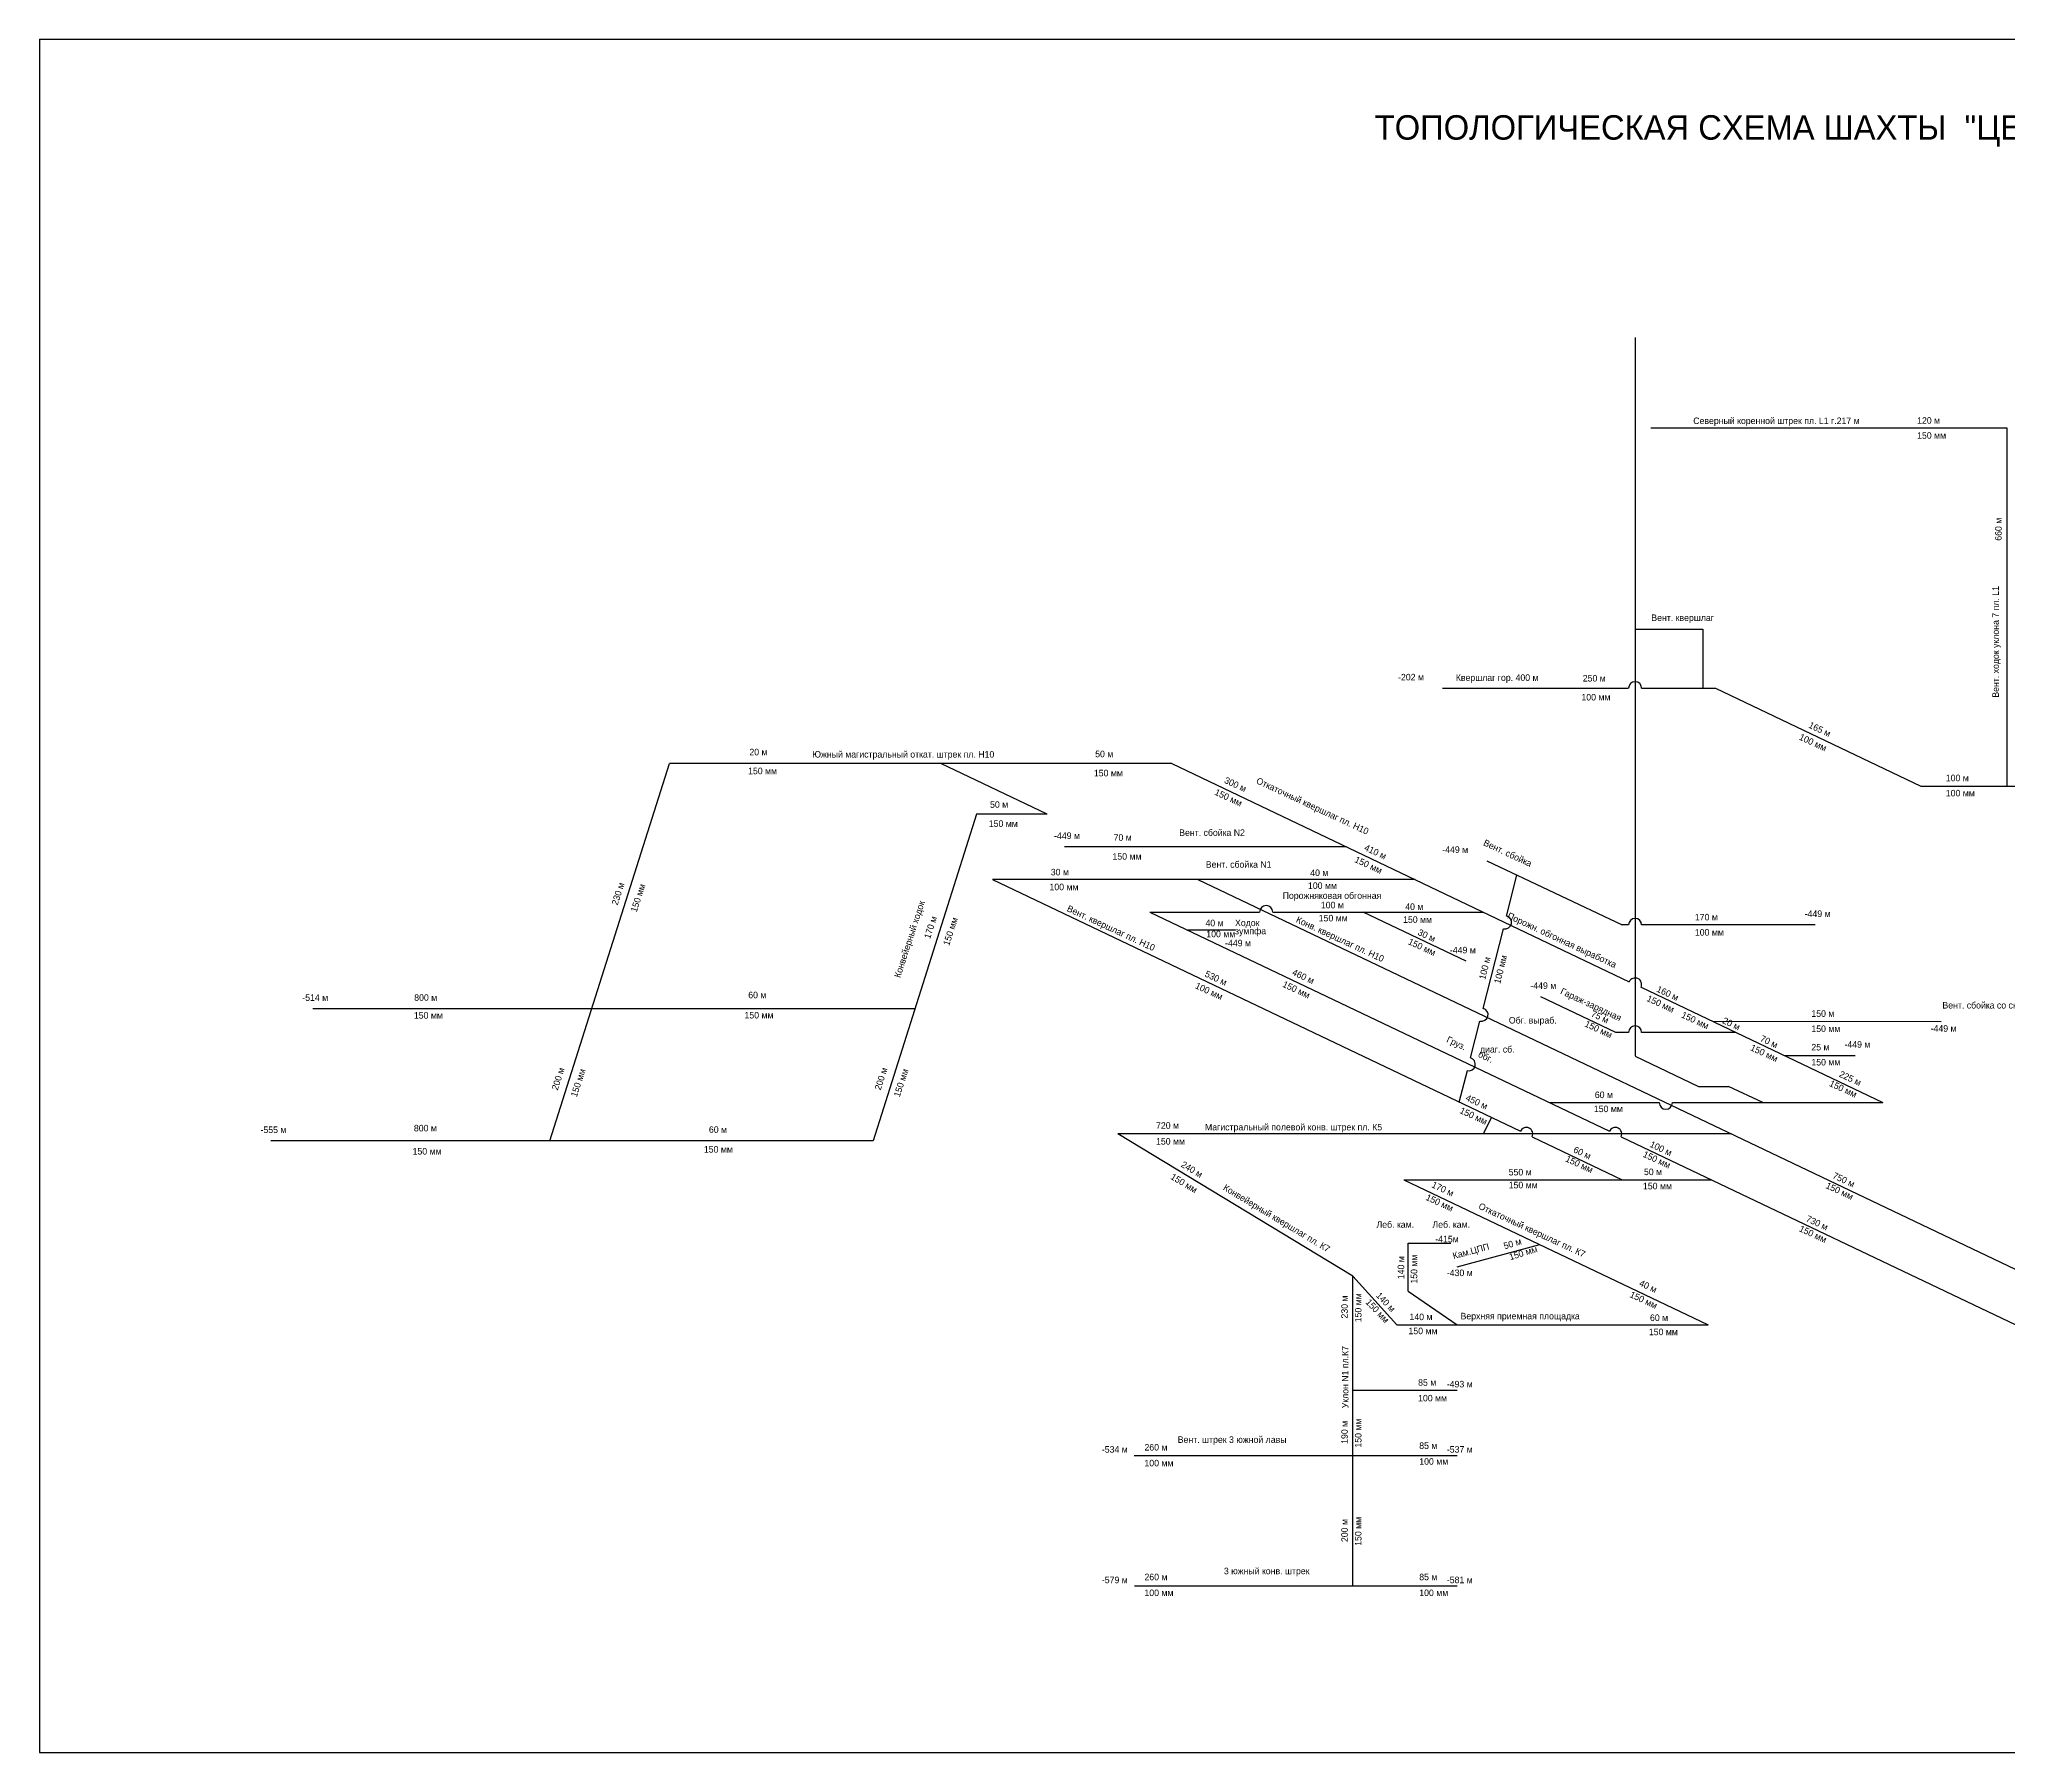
# Model space of a CAD drawing. Header units: millimetres. Extents: x -1405 to 845, y -571 to 479.
# Drawn here: x -1405 to -198, y -571 to 479 of the extents above; entities that cross this region are included whole.
import ezdxf

# ---------------------------------------------------------------- set-up
doc = ezdxf.new("R2010")
doc.units = ezdxf.units.MM
doc.layers.add('Топология', color=1, linetype='Continuous')

msp = doc.modelspace()

# ---------------------------------------------------------------- linework, layer by layer
for p, q in [((-1404.5, 478.6), (-1404.5, -571.4)), ((-1404.5, 478.6), (845.5, 478.6)), ((-1404.5, -571.4), (845.5, -571.4))]:
    msp.add_line(p, q)
at = {"layer": 'Топология', "color": 7}
for p, q in [((-426.6, 295.8), (-426.6, -144.5)), ((-198.6, 240.2), (-417, 240.2)), ((-198.6, 20.9), (-198.6, 240.2)), ((-426.6, 117.1), (-385.1, 117.1)), ((-385.1, 117.1), (-385.1, 80.9)), ((-544.6, 80.9), (-430.6, 80.9)), ((-422.6, 80.9), (-377.3, 80.9)), ((-377.3, 80.9), (-251.5, 20.9)), ((-1091.6, -196.5), (-1018.4, 34.8)), ((-710.6, 34.8), (-1018.4, 34.8)), ((-786.9, 3.7), (-852.1, 34.8)), ((-710.6, 34.8), (-430.2, -99)), ((-251.5, 20.9), (589.7, 20.9)), ((-830.2, 3.7), (-893.6, -196.5)), ((-786.9, 3.7), (-830.2, 3.7)), ((-603.5, -16.3), (-776.3, -16.3)), ((-517.5, -24.8), (-434.6, -64.2)), ((-505.4, -58.7), (-499, -33.7)), ((-561.5, -36.3), (-820.5, -36.3)), ((-820.5, -36.3), (-496.9, -190.6)), ((-694.6, -36.3), (130.1, -429.6)), ((-724, -56.3), (-442.4, -190.6)), ((-724, -56.3), (-656.7, -56.3)), ((-648.7, -56.3), (-519.6, -56.3)), ((-530.1, -86.4), (-593.2, -56.3)), ((-671.5, -67.4), (-700.7, -67.4)), ((-519.8, -115.3), (-507.3, -66.5)), ((-430.6, -64.2), (-435.1, -64.2)), ((-316.3, -64.2), (-422.6, -64.2)), ((-438.5, -130.1), (-484.4, -108.2)), ((-423, -102.4), (-274.8, -173.1)), ((-868, -115.6), (-1237, -115.6)), ((-527.5, -145.7), (-521.7, -123.1)), ((-430.6, -130.1), (-438.5, -130.1)), ((-364.9, -130.1), (-422.6, -130.1)), ((-379.2, -123.2), (-239.1, -123.3)), ((-426.5, -144.6), (-387.7, -163.1)), ((-335.3, -144.2), (-291.8, -144.2)), ((-534.4, -172.7), (-529.4, -153.4)), ((-387.7, -163.1), (-369.3, -163.1)), ((-348.4, -173.1), (-369.3, -163.1)), ((-479.2, -173.1), (-411.8, -173.1)), ((-403.8, -173.1), (-274.8, -173.1)), ((-599.6, -279.5), (-743.6, -192.3)), ((-367.5, -192.3), (-743.6, -192.3)), ((-519.6, -192.3), (-514.7, -182.1)), ((-893.6, -196.5), (-1262.6, -196.5)), ((-489.7, -194), (-434.6, -220.3)), ((-435.2, -194), (58.8, -429.6)), ((-568.4, -220.3), (-381.8, -309.3)), ((-568.4, -220.3), (-380.1, -220.3)), ((-565.6, -288.7), (-565.6, -259.3)), ((-565.6, -259.3), (-539.6, -259.3)), ((-535.6, -273.8), (-485, -260.1)), ((-599.6, -469.3), (-599.6, -279.5)), ((-599.6, -279.5), (-572.6, -309.3)), ((-565.6, -288.7), (-535.6, -309.3)), ((-572.6, -309.3), (-381.8, -309.3)), ((-599.6, -349.3), (-535.6, -349.3)), ((-733.7, -389.3), (-535.6, -389.3)), ((-733.4, -469.3), (-535.6, -469.3))]:
    msp.add_line(p, q, dxfattribs=at)
for centre, start, end in [((-426.6, 80.9), 0, 180), ((-652.7, -56.3), 0, 180), ((-506.3, -62.6), 255.7272, 75.7272), ((-426.6, -64.2), 0, 180), ((-426.6, -100.7), 334.5025, 154.5025), ((-520.7, -119.2), 255.7272, 75.7272), ((-426.6, -130.1), 359.9968, 179.9968), ((-528.5, -149.6), 255.7272, 75.7272), ((-407.8, -173.1), 180, 0), ((-493.3, -192.3), 334.5025, 154.5025), ((-438.8, -192.3), 334.5025, 154.5025)]:
    msp.add_arc(centre, 4, start, end, dxfattribs=at)

# ---------------------------------------------------------------- texts
for s, height, p in [('ТОПОЛОГИЧЕСКАЯ СХЕМА ШАХТЫ  "ЦЕНТРАЛЬНАЯ"', 15, (-586.2, 417.1)), ('Северный коренной штрек пл. L1 г.217 м', 4, (-391, 242.8)), ('Вент. квершлаг', 4, (-416.7, 122.1)), ('Квершлаг гор. 400 м', 4, (-536.5, 85.4)), ('Южный магистральный откат. штрек пл. Н10', 4, (-930.9, 38.4)), ('Вент. сбойка N2', 4, (-706, -9.6)), ('Вент. сбойка N1', 4, (-689.7, -29.1)), ('Порожняковая обгонная', 4, (-642.6, -48.2)), ('Обг. выраб.', 4, (-504, -124.6)), ('диаг. сб.', 4, (-521.7, -142.4)), ('Магистральный полевой конв. штрек пл. К5', 4, (-690.2, -190.1)), ('Леб. кам.', 4, (-585.1, -249.8)), ('Леб. кам.', 4, (-550.8, -249.8)), ('Верхняя приемная площадка', 4, (-533.6, -305.9)), ('Вент. штрек 3 южной лавы', 4, (-706.9, -381.6)), ('3 южный конв. штрек', 4, (-678.6, -462.1))]:
    msp.add_text(s, height=height).set_placement(p)
for s, rotation, p in [('Вент. ходок уклона 7 пл. L1', 90, (-203.7, 75.1)), ('Откаточный квершлаг пл. Н10', 335, (-659.2, 22.8)), ('Вент. сбойка', 335, (-520, -15.2)), ('Конвейерный ходок', 72, (-877, -96.9)), ('Вент. квершлаг пл. Н10', 335, (-775.2, -55.5)), ('Конв. квершлаг пл. Н10', 335, (-634.8, -62.3)), ('Порожн. обгонная выработка', 335, (-505.3, -59.9)), ('Груз.      обг.', 335, (-542.6, -135.8)), ('Конвейерный квершлаг пл. К7', 329, (-679.5, -226.3)), ('Откаточный квершлаг пл. К7', 335, (-523, -237.9)), ('Кам.ЦПП', 15, (-537.8, -269)), ('Уклон N1 пл.К7', 90, (-602.3, -360.4))]:
    msp.add_text(s, height=4, rotation=rotation).set_placement(p)
for s, p in [('120 м', (-253.8, 243)), ('150 мм', (-253.8, 233.8)), ('-202 м', (-571.9, 85.7)), ('250 м', (-458.7, 85)), ('100 мм', (-459.5, 73.4)), ('20 м', (-969.4, 39.8)), ('50 м', (-757.5, 38.6)), ('150 мм', (-970.2, 28.2)), ('150 мм', (-758.3, 26.9)), ('100 м', (-236.2, 23.9)), ('100 мм', (-236.2, 14.6)), ('50 м', (-821.9, 7.6)), ('150 мм', (-822.7, -4.1)), ('-449 м', (-782.7, -11.5)), ('70 м', (-746.2, -12.6)), ('150 мм', (-746.9, -24.2)), ('-449 м', (-544.8, -20)), ('30 м', (-784.7, -33.8)), ('40 м', (-625.7, -34.2)), ('100 мм', (-785.5, -42.9)), ('100 мм', (-627.1, -42.1)), ('150 мм', (-620.5, -62)), ('100 м', (-619.2, -54)), ('150 мм', (-568.8, -62.9)), ('40 м', (-567.5, -55)), ('170 м', (-390, -61.4)), ('-449 м', (-322.7, -59.3)), ('40 м', (-689.9, -65)), ('100 мм', (-689.4, -71.7)), ('Ходок ', (-671.8, -64.9)), ('зумпфа', (-671.8, -69.9)), ('100 мм', (-390, -70.7)), ('-449 м', (-677.9, -77.3)), ('-449 м', (-540.1, -81.6)), ('-514 м', (-1243.4, -110.7)), ('800 м', (-1174.8, -110.7)), ('60 м', (-970.1, -109.1)), ('-449 м', (-490.8, -103.4)), ('150 мм', (-1175, -121.6)), ('150 мм', (-972.4, -121.5)), ('150 м', (-318.6, -120.5)), ('Вент. сбойка со склада ВМ', (-238.3, -115.4)), ('150 мм', (-318.6, -129.8)), ('-449 м', (-245.5, -129.6)), ('25 м', (-318.6, -141.1)), ('-449 м', (-298.3, -139.4)), ('150 мм', (-318.6, -150.3)), ('60 м', (-451.3, -170.3)), ('150 мм', (-451.9, -178.9)), ('-555 м', (-1269, -191.7)), ('800 м', (-1175, -190.7)), ('60 м', (-994.2, -191.6)), ('720 м', (-720.2, -189.1)), ('150 мм', (-1175.8, -204.9)), ('150 мм', (-997.3, -203.7)), ('150 мм', (-720.2, -198.8)), ('550 м', (-504.1, -217.7)), ('50 м', (-421.2, -217.5)), ('150 мм', (-504.1, -225.6)), ('150 мм', (-421.8, -226.2)), ('-415м', (-549.1, -258.7)), ('-430 м', (-542, -279.4)), ('150 мм', (-565.5, -315)), ('140 м', (-564.9, -306.4)), ('150 мм', (-418.2, -315.6)), ('60 м', (-417.5, -306.9)), ('85 м', (-559.6, -346.6)), ('-493 м', (-542, -347.6)), ('100 мм', (-559.6, -356.2)), ('-534 м', (-753.4, -387.6)), ('260 м', (-727.3, -386.3)), ('85 м', (-558.9, -385.3)), ('-537 м', (-542, -387.6)), ('100 мм', (-727.3, -396)), ('100 мм', (-558.9, -395)), ('-579 м', (-753.4, -467.6)), ('260 м', (-727.3, -465.8)), ('85 м', (-558.9, -465.8)), ('-581 м', (-542, -467.6)), ('100 мм', (-727.3, -475.5)), ('100 мм', (-558.9, -475.5))]:
    msp.add_text(s, height=4, dxfattribs=at).set_placement(p)
for s, rotation, p in [('660 м', 90, (-202, 171.3)), ('100 мм', 335, (-326.5, 49.6)), ('165 м', 335, (-320.7, 56.9)), ('300 м', 335, (-678.8, 23.1)), ('150 мм', 335, (-684.7, 15.8)), ('150 мм', 335, (-598.9, -25.5)), ('410 м', 335, (-593, -18.2)), ('230 м', 72, (-1050.2, -52.4)), ('150 мм', 72, (-1038.5, -56.7)), ('170 м', 72, (-858.7, -73)), ('150 мм', 72, (-847, -77.2)), ('30 м', 335, (-560.2, -70.1)), ('150 мм', 335, (-566.1, -75.8)), ('100 м', 76, (-518.5, -98)), ('100 мм', 76, (-509.3, -100.5)), ('530 м', 335, (-690.7, -95.6)), ('460 м', 335, (-637.2, -94.6)), ('100 мм', 335, (-696.6, -102.8)), ('150 мм', 335, (-643.1, -101.9)), ('Гараж-зарядная', 335, (-472.8, -106.2)), ('150 мм', 335, (-419.9, -110.6)), ('160 м', 335, (-413.9, -104.9)), ('75 м', 335, (-454, -120)), ('150 мм', 335, (-398.7, -120.7)), ('150 мм', 335, (-457.9, -126.2)), ('20 м', 335, (-373.5, -124.2)), ('70 м', 335, (-350.4, -135.2)), ('150 мм', 335, (-356.4, -140.8)), ('200 м', 72, (-1086.9, -165.8)), ('150 мм', 72, (-1075.2, -170)), ('200 м', 72, (-889, -165.8)), ('150 мм', 72, (-877.3, -170)), ('225 м', 335, (-302, -157)), ('450 м', 335, (-530.9, -171.5)), ('150 мм', 335, (-308, -162.7)), ('150 мм', 335, (-534.5, -179.3)), ('60 м', 335, (-464.9, -203.3)), ('150 мм', 335, (-422.2, -206.1)), ('100 м', 335, (-418, -200)), ('150 мм', 329.066, (-711.7, -219.6)), ('240 м', 329.066, (-705.3, -212.1)), ('150 мм', 335, (-469.7, -208.9)), ('750 м', 335, (-306, -219.2)), ('170 м', 335, (-551.7, -224.8)), ('150 мм', 335, (-310.2, -225.3)), ('150 мм', 335, (-555.3, -232.5)), ('150 мм', 335, (-326.5, -251.7)), ('730 м', 335, (-322.3, -245.6)), ('50 м', 17.0816, (-506.5, -263)), ('150 мм', 17.0816, (-503.1, -269.7)), ('140 м', 90, (-568.1, -281.3)), ('150 мм', 90, (-560.1, -284)), ('150 мм', 335, (-430.3, -292.1)), ('40 м', 335, (-424.5, -285.1)), ('230 м', 90, (-602.7, -305.4)), ('150 мм', 90, (-594.3, -307.7)), ('150 мм', 313.4885, (-592.1, -295.7)), ('140 м', 313.4885, (-585.7, -291.6)), ('190 м', 90, (-602.7, -382.2)), ('150 мм', 90, (-594.3, -384.5)), ('200 м', 90, (-602.7, -442.4)), ('150 мм', 90, (-594.3, -444.7))]:
    msp.add_text(s, height=4, rotation=rotation, dxfattribs=at).set_placement(p)

doc.saveas('drawing.dxf')
